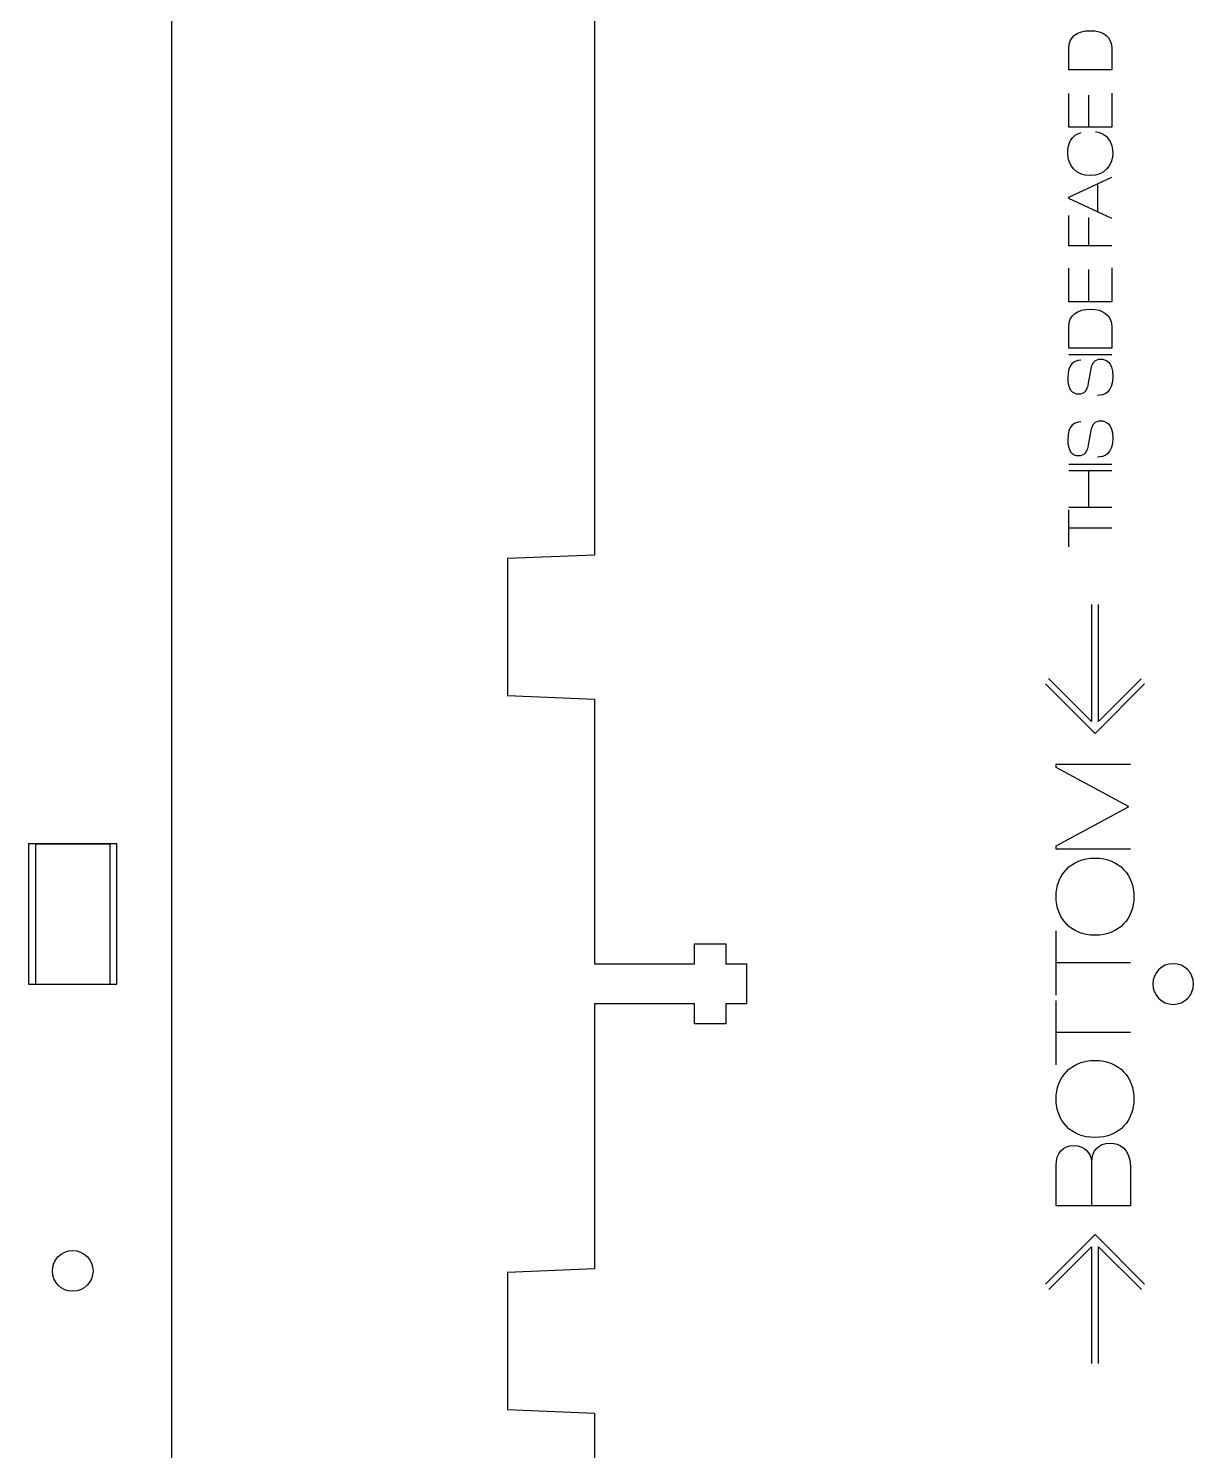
# Model space of a CAD drawing. Header units: millimetres. Extents: x -1200 to 608, y -610 to 472.
# Drawn here: x -445.2 to -363.6, y -312.5 to -212.8 of the extents above; entities that cross this region are included whole.
import ezdxf

# ---------------------------------------------------------------- set-up
doc = ezdxf.new("R2010")
doc.units = ezdxf.units.MM
for name, color, linetype, true_color in [('CHANGED_PARTS', 3, 'Continuous', 0x00ff00), ('CUTS', 1, 'Continuous', 0xff0000), ('ORIGIONAL_PARTS_THAT_WERE_', 6, 'Continuous', 0xff00ff), ('TEXT', 5, 'Continuous', 0x0000ff)]:
    doc.layers.add(name, color=color, linetype=linetype, true_color=true_color)

msp = doc.modelspace()

# ---------------------------------------------------------------- linework, layer by layer
at = {"layer": 'CHANGED_PARTS'}
for p, q in [((-444.709, -269.952), (-444.709, -279.801)), ((-444.709, -269.952), (-439.509, -269.952)), ((-439.509, -269.952), (-439.509, -279.801)), ((-444.709, -279.801), (-439.509, -279.801))]:
    msp.add_line(p, q, dxfattribs=at)
at = {"layer": 'CUTS', "color": 1, "true_color": 0xff0000}
for points in [[(-435.179, -129.354), (-435.179, -495.377)], [(-405.572, -193.055), (-405.572, -249.729), (-411.662, -249.979), (-411.662, -259.579), (-405.572, -259.829), (-405.572, -278.357), (-398.554, -278.357), (-398.554, -276.957), (-396.354, -276.957), (-396.354, -278.357), (-394.911, -278.357), (-394.911, -281.157), (-396.354, -281.157), (-396.354, -282.557), (-398.554, -282.557), (-398.554, -281.157), (-405.572, -281.157), (-405.572, -299.738), (-411.662, -299.988), (-411.662, -309.587), (-405.572, -309.837), (-405.572, -366.519)]]:
    msp.add_lwpolyline(points, dxfattribs=at)
for points in [[(-365.029, -278.354), (-365.816, -278.354), (-366.454, -278.992), (-366.454, -279.779)], [(-363.604, -279.779), (-363.604, -278.992), (-364.242, -278.354), (-365.029, -278.354)], [(-366.454, -279.779), (-366.454, -280.565), (-365.816, -281.203), (-365.029, -281.203)], [(-365.029, -281.203), (-364.242, -281.203), (-363.604, -280.565), (-363.604, -279.779)], [(-443.534, -299.876), (-443.534, -299.089), (-442.896, -298.451), (-442.109, -298.451)], [(-442.109, -298.451), (-441.322, -298.451), (-440.684, -299.089), (-440.684, -299.876)], [(-442.109, -301.301), (-442.896, -301.301), (-443.534, -300.663), (-443.534, -299.876)], [(-440.684, -299.876), (-440.684, -300.663), (-441.322, -301.301), (-442.109, -301.301)]]:
    msp.add_open_spline(points, degree=3, dxfattribs=at)
at = {"layer": 'ORIGIONAL_PARTS_THAT_WERE_', "color": 6, "true_color": 0xff00ff}
msp.add_lwpolyline([(-445.209, -279.801), (-439.009, -279.801), (-439.009, -269.952), (-445.209, -269.952), (-445.209, -279.801), (-445.209, -279.801)], dxfattribs=at)
at = {"layer": 'TEXT', "color": 5, "true_color": 0x0000ff}
for points in [[(-372.349, -215.735), (-372.349, -214.262)], [(-369.328, -214.262), (-369.328, -215.735), (-372.349, -215.735), (-372.349, -215.735)], [(-369.328, -217.387), (-369.328, -219.765), (-372.349, -219.765), (-372.349, -217.412)], [(-370.945, -219.765), (-370.945, -217.51)], [(-369.328, -226.154), (-372.349, -224.766), (-372.349, -224.656), (-369.328, -223.268)], [(-370.327, -223.728), (-370.327, -225.703)], [(-369.328, -228.073), (-372.349, -228.073), (-372.349, -225.954)], [(-370.945, -228.073), (-370.945, -226.076)], [(-369.328, -229.613), (-369.328, -231.99), (-372.349, -231.99), (-372.349, -229.638)], [(-370.945, -231.991), (-370.945, -229.735)], [(-372.349, -235.239), (-372.349, -233.767)], [(-369.328, -233.767), (-369.328, -235.239), (-372.349, -235.239), (-372.349, -235.239)], [(-372.349, -235.695), (-369.328, -235.695)], [(-370.952, -237.699), (-370.785, -236.696)], [(-370.952, -242.022), (-370.785, -241.02)], [(-372.349, -243.371), (-369.328, -243.371)], [(-372.349, -243.802), (-369.328, -243.802)], [(-370.945, -246.391), (-370.945, -243.802)], [(-369.328, -246.391), (-372.349, -246.391)], [(-372.349, -249.162), (-372.349, -246.555)], [(-369.328, -247.852), (-372.349, -247.852)], [(-370.756, -253.207), (-370.756, -261.381), (-373.757, -258.381)], [(-367.267, -258.391), (-370.256, -261.38), (-370.256, -253.207)], [(-367.029, -258.763), (-370.507, -262.241), (-373.984, -258.763)], [(-368.017, -270.34), (-373.229, -270.34), (-373.229, -270.099), (-368.164, -267.362), (-368.164, -267.347), (-373.229, -264.624), (-373.229, -264.383), (-368.017, -264.383)], [(-373.229, -280.556), (-373.229, -276.06)], [(-368.017, -278.294), (-373.229, -278.294)], [(-373.229, -285.432), (-373.229, -280.934)], [(-368.017, -283.17), (-373.229, -283.17)], [(-373.229, -295.316), (-373.229, -292.484)], [(-368.017, -292.674), (-368.017, -295.316), (-373.229, -295.316), (-373.229, -295.316)], [(-370.747, -292.236), (-370.754, -295.316)], [(-370.754, -292.236), (-370.74, -292.236)], [(-373.984, -300.806), (-370.507, -297.329), (-367.029, -300.806)], [(-373.747, -301.178), (-370.757, -298.189), (-370.757, -306.363)], [(-370.257, -306.363), (-370.257, -298.188), (-367.257, -301.188)]]:
    msp.add_lwpolyline(points, dxfattribs=at)
for points in [[(-372.349, -214.262), (-372.349, -213.429), (-371.74, -213.002), (-370.839, -213.002)], [(-370.839, -213.002), (-369.938, -213.002), (-369.328, -213.429), (-369.328, -214.262)], [(-372.417, -221.58), (-372.417, -220.865), (-372.125, -220.298), (-371.469, -220.137)], [(-370.475, -220.065), (-369.667, -220.154), (-369.261, -220.882), (-369.261, -221.58)], [(-370.839, -223.146), (-371.838, -223.146), (-372.417, -222.443), (-372.417, -221.58)], [(-369.261, -221.58), (-369.261, -222.443), (-369.84, -223.146), (-370.839, -223.146)], [(-372.349, -233.767), (-372.349, -232.933), (-371.74, -232.506), (-370.839, -232.506)], [(-370.839, -232.506), (-369.938, -232.506), (-369.328, -232.933), (-369.328, -233.767)], [(-371.504, -236.082), (-371.969, -236.112), (-372.417, -236.32), (-372.417, -237.327)], [(-370.785, -236.696), (-370.683, -236.231), (-370.484, -236.007), (-370.111, -236.007)], [(-370.111, -236.007), (-369.773, -236.007), (-369.261, -236.168), (-369.261, -237.208)], [(-372.417, -237.327), (-372.417, -238.093), (-372.133, -238.444), (-371.643, -238.444)], [(-371.643, -238.444), (-371.228, -238.444), (-371.058, -238.198), (-370.952, -237.699)], [(-369.261, -237.208), (-369.261, -238.406), (-369.891, -238.541), (-370.323, -238.549)], [(-371.504, -240.406), (-371.969, -240.436), (-372.417, -240.643), (-372.417, -241.65)], [(-370.785, -241.02), (-370.683, -240.554), (-370.484, -240.33), (-370.111, -240.33)], [(-370.111, -240.33), (-369.773, -240.33), (-369.261, -240.491), (-369.261, -241.531)], [(-372.417, -241.65), (-372.417, -242.416), (-372.133, -242.767), (-371.643, -242.767)], [(-371.643, -242.767), (-371.228, -242.767), (-371.058, -242.521), (-370.952, -242.022)], [(-369.261, -241.531), (-369.261, -242.729), (-369.891, -242.864), (-370.323, -242.873)], [(-373.229, -273.659), (-373.229, -272.17), (-372.229, -270.958), (-370.507, -270.958)], [(-370.507, -270.958), (-368.784, -270.958), (-367.785, -272.17), (-367.785, -273.659)], [(-370.507, -276.36), (-372.229, -276.36), (-373.229, -275.148), (-373.229, -273.659)], [(-367.785, -273.659), (-367.785, -275.148), (-368.784, -276.36), (-370.507, -276.36)], [(-373.229, -287.832), (-373.229, -286.342), (-372.229, -285.131), (-370.507, -285.131)], [(-370.507, -285.131), (-368.784, -285.131), (-367.785, -286.343), (-367.785, -287.832)], [(-370.507, -290.532), (-372.229, -290.532), (-373.229, -289.321), (-373.229, -287.832)], [(-367.785, -287.832), (-367.785, -289.321), (-368.784, -290.532), (-370.507, -290.532)], [(-373.229, -292.484), (-373.229, -291.659), (-372.784, -291.083), (-371.937, -291.083)], [(-371.937, -291.083), (-371.324, -291.083), (-370.74, -291.622), (-370.754, -292.236)], [(-370.74, -292.236), (-370.711, -291.557), (-370.346, -290.921), (-369.434, -290.921)], [(-369.434, -290.921), (-368.828, -290.921), (-368.017, -291.308), (-368.017, -292.674)]]:
    msp.add_open_spline(points, degree=3, dxfattribs=at)

doc.saveas('drawing.dxf')
